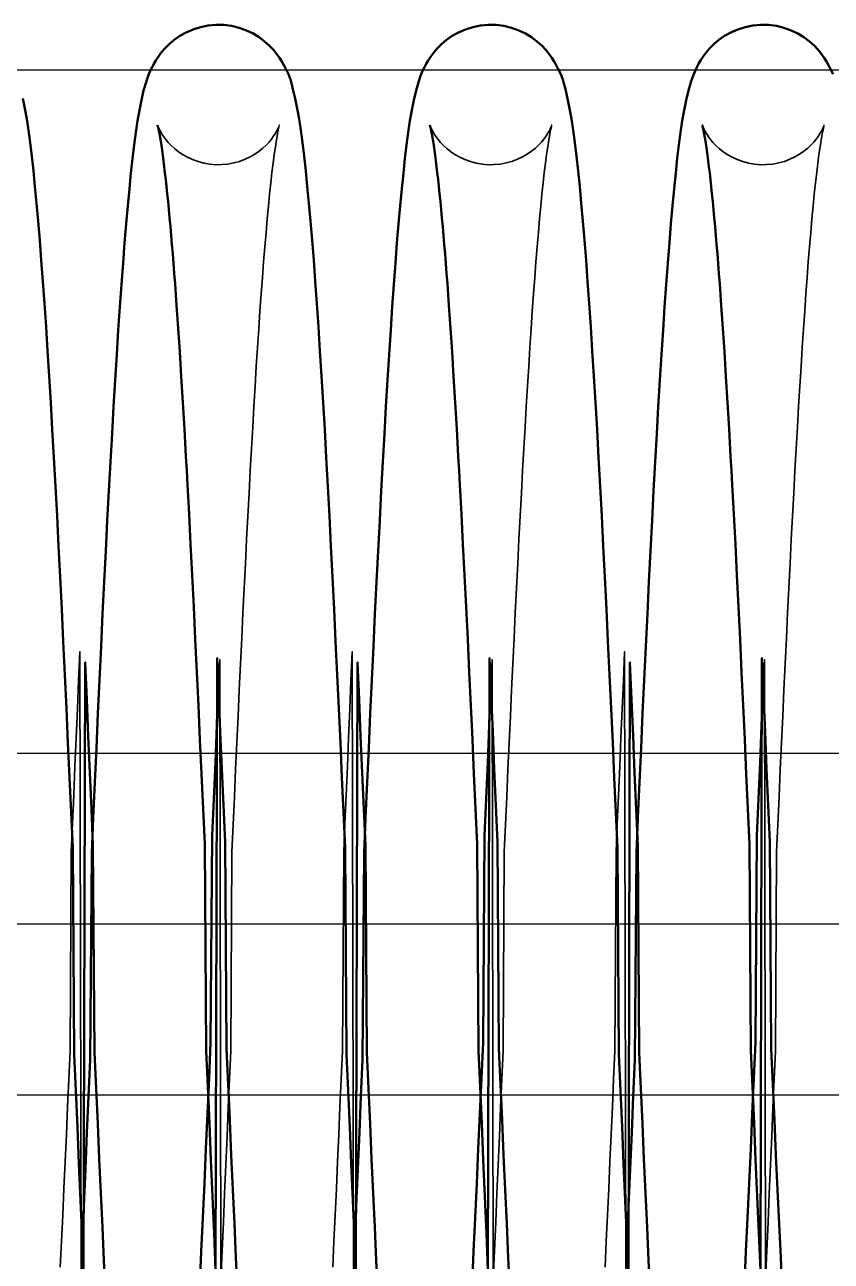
# Model space of a CAD drawing. Header units: millimetres. Extents: x 0 to 190005487, y 0 to 455456909.
# Drawn here: x 99336.24 to 99359.85, y 28299.67 to 28335.88 of the extents above; entities that cross this region are included whole.
import ezdxf

# ---------------------------------------------------------------- set-up
doc = ezdxf.new("R2010")
doc.units = ezdxf.units.MM
doc.header["$LTSCALE"] = 400
doc.header["$MEASUREMENT"] = 0
doc.linetypes.add('ACAD_ISO04W100', pattern=[30, 24, -3, 0, -3])
doc.linetypes.add('CEN', pattern=[35, 30, -2, 1, -2])
doc.layers.get('0').update_dxf_attribs({"linetype": 'CONTINUOUS'})
doc.layers.add('cen', color=1, linetype='ACAD_ISO04W100')
doc.layers.add('가려진 것(ISO)', color=7, linetype='CONTINUOUS', lineweight=35)
doc.layers.add('가시적인 것(ISO)', color=7, linetype='CONTINUOUS', lineweight=50)

# ---------------------------------------------------------------- blocks, each defined once
blk = doc.blocks.new('토션스프링 3')
at = {"layer": '가려진 것(ISO)', "flags": 128}
for points in [[(21462448, -50952857.63), (21462448.006, -50952857.647), (21462448.027, -50952857.704), (21462448.07, -50952857.807), (21462448.149, -50952857.966), (21462448.206, -50952858.07), (21462448.279, -50952858.191), (21462448.372, -50952858.328), (21462448.486, -50952858.48), (21462448.625, -50952858.646), (21462448.792, -50952858.822), (21462448.987, -50952859.003), (21462449.213, -50952859.182), (21462449.468, -50952859.355), (21462449.747, -50952859.514), (21462450.049, -50952859.654), (21462450.371, -50952859.77), (21462450.709, -50952859.86), (21462451.057, -50952859.921), (21462451.411, -50952859.952), (21462451.768, -50952859.949), (21462452.123, -50952859.915), (21462452.47, -50952859.851), (21462452.806, -50952859.758), (21462453.125, -50952859.638), (21462453.425, -50952859.495), (21462453.703, -50952859.334), (21462453.953, -50952859.161), (21462454.175, -50952858.981), (21462454.367, -50952858.801), (21462454.531, -50952858.625), (21462454.668, -50952858.459), (21462454.779, -50952858.309), (21462454.868, -50952858.174), (21462454.939, -50952858.056), (21462454.995, -50952857.954), (21462455.038, -50952857.869), (21462455.095, -50952857.742), (21462455.125, -50952857.667), (21462455.136, -50952857.633), (21462455.136, -50952857.635), (21462455.127, -50952857.667), (21462455.112, -50952857.726), (21462455.092, -50952857.808), (21462455.07, -50952857.911), (21462455.019, -50952858.173), (21462454.96, -50952858.505), (21462454.898, -50952858.9), (21462454.833, -50952859.352), (21462454.767, -50952859.857), (21462454.699, -50952860.413), (21462454.631, -50952861.021), (21462454.562, -50952861.677), (21462454.492, -50952862.381), (21462454.422, -50952863.131), (21462454.352, -50952863.924), (21462454.282, -50952864.759), (21462454.211, -50952865.637), (21462454.141, -50952866.559), (21462454.07, -50952867.522), (21462453.999, -50952868.527), (21462453.927, -50952869.57), (21462453.856, -50952870.652), (21462453.785, -50952871.77), (21462453.713, -50952872.923), (21462453.642, -50952874.109), (21462453.571, -50952875.328), (21462453.5, -50952876.578), (21462453.428, -50952877.861), (21462453.357, -50952879.178), (21462453.285, -50952880.526), (21462453.214, -50952881.903), (21462453.142, -50952883.309), (21462453.071, -50952884.741), (21462452.999, -50952886.197), (21462452.927, -50952887.677), (21462452.856, -50952889.177), (21462452.784, -50952890.697), (21462452.713, -50952892.234), (21462452.642, -50952893.791), (21462452.57, -50952895.368), (21462452.499, -50952896.964), (21462452.427, -50952898.577), (21462452.356, -50952900.205), (21462452.284, -50952911.846), (21462452.212, -50952913.499), (21462452.14, -50952915.16), (21462452.069, -50952916.829), (21462451.997, -50952918.502), (21462451.926, -50952920.18), (21462451.855, -50952921.859), (21462451.783, -50952923.543), (21462451.712, -50952925.233), (21462451.64, -50952888.925), (21462451.569, -50952890.618)], [(21462463.947, -50952857.63), (21462463.952, -50952857.647), (21462463.973, -50952857.704), (21462464.017, -50952857.807), (21462464.096, -50952857.966), (21462464.153, -50952858.07), (21462464.226, -50952858.191), (21462464.318, -50952858.328), (21462464.433, -50952858.48), (21462464.572, -50952858.646), (21462464.739, -50952858.822), (21462464.934, -50952859.003), (21462465.16, -50952859.182), (21462465.415, -50952859.355), (21462465.694, -50952859.514), (21462465.996, -50952859.654), (21462466.318, -50952859.77), (21462466.656, -50952859.86), (21462467.004, -50952859.921), (21462467.358, -50952859.952), (21462467.715, -50952859.949), (21462468.07, -50952859.915), (21462468.417, -50952859.851), (21462468.753, -50952859.758), (21462469.072, -50952859.638), (21462469.372, -50952859.495), (21462469.65, -50952859.334), (21462469.9, -50952859.161), (21462470.121, -50952858.981), (21462470.314, -50952858.801), (21462470.478, -50952858.625), (21462470.615, -50952858.459), (21462470.726, -50952858.309), (21462470.815, -50952858.174), (21462470.886, -50952858.056), (21462470.942, -50952857.954), (21462470.985, -50952857.869), (21462471.042, -50952857.742), (21462471.071, -50952857.667), (21462471.083, -50952857.633), (21462471.083, -50952857.635), (21462471.074, -50952857.667), (21462471.059, -50952857.726), (21462471.039, -50952857.808), (21462471.017, -50952857.911), (21462470.966, -50952858.173), (21462470.907, -50952858.505), (21462470.844, -50952858.9), (21462470.78, -50952859.352), (21462470.714, -50952859.857), (21462470.646, -50952860.413), (21462470.578, -50952861.021), (21462470.509, -50952861.678), (21462470.439, -50952862.381), (21462470.369, -50952863.131), (21462470.299, -50952863.924), (21462470.229, -50952864.759), (21462470.158, -50952865.637), (21462470.087, -50952866.559), (21462470.016, -50952867.522), (21462469.945, -50952868.527), (21462469.874, -50952869.57), (21462469.803, -50952870.652), (21462469.731, -50952871.77), (21462469.66, -50952872.923), (21462469.589, -50952874.109), (21462469.518, -50952875.328), (21462469.446, -50952876.578), (21462469.375, -50952877.861), (21462469.304, -50952879.178), (21462469.232, -50952880.526), (21462469.161, -50952881.903), (21462469.089, -50952883.309), (21462469.017, -50952884.741), (21462468.946, -50952886.197), (21462468.874, -50952887.677), (21462468.803, -50952889.177), (21462468.731, -50952890.697), (21462468.66, -50952892.234), (21462468.589, -50952893.791), (21462468.517, -50952895.368), (21462468.446, -50952896.964), (21462468.374, -50952898.577), (21462468.302, -50952900.205), (21462468.231, -50952911.846), (21462468.159, -50952913.499), (21462468.087, -50952915.16), (21462468.016, -50952916.829), (21462467.944, -50952918.502), (21462467.873, -50952920.179), (21462467.802, -50952921.859), (21462467.73, -50952923.543), (21462467.659, -50952925.233), (21462467.587, -50952888.925), (21462467.515, -50952890.618)], [(21462479.893, -50952857.63), (21462479.899, -50952857.647), (21462479.92, -50952857.704), (21462479.964, -50952857.807), (21462480.042, -50952857.966), (21462480.1, -50952858.07), (21462480.173, -50952858.191), (21462480.265, -50952858.328), (21462480.379, -50952858.48), (21462480.519, -50952858.646), (21462480.686, -50952858.822), (21462480.881, -50952859.003), (21462481.107, -50952859.182), (21462481.362, -50952859.355), (21462481.641, -50952859.514), (21462481.943, -50952859.654), (21462482.265, -50952859.77), (21462482.603, -50952859.86), (21462482.951, -50952859.922), (21462483.305, -50952859.952), (21462483.662, -50952859.949), (21462484.017, -50952859.915), (21462484.364, -50952859.851), (21462484.7, -50952859.758), (21462485.019, -50952859.638), (21462485.319, -50952859.495), (21462485.597, -50952859.334), (21462485.847, -50952859.161), (21462486.068, -50952858.981), (21462486.261, -50952858.801), (21462486.425, -50952858.625), (21462486.562, -50952858.459), (21462486.673, -50952858.309), (21462486.762, -50952858.174), (21462486.833, -50952858.056), (21462486.888, -50952857.954), (21462486.931, -50952857.869), (21462486.989, -50952857.742), (21462487.018, -50952857.667), (21462487.03, -50952857.633), (21462487.03, -50952857.635), (21462487.021, -50952857.667), (21462487.005, -50952857.726), (21462486.986, -50952857.808), (21462486.964, -50952857.911), (21462486.912, -50952858.173), (21462486.854, -50952858.505), (21462486.791, -50952858.901), (21462486.726, -50952859.352), (21462486.66, -50952859.857), (21462486.593, -50952860.413), (21462486.525, -50952861.021), (21462486.456, -50952861.678), (21462486.386, -50952862.381), (21462486.316, -50952863.131), (21462486.246, -50952863.924), (21462486.175, -50952864.759), (21462486.105, -50952865.637), (21462486.034, -50952866.559), (21462485.963, -50952867.522), (21462485.892, -50952868.527), (21462485.821, -50952869.571), (21462485.75, -50952870.652), (21462485.678, -50952871.77), (21462485.607, -50952872.923), (21462485.536, -50952874.109), (21462485.464, -50952875.328), (21462485.393, -50952876.578), (21462485.322, -50952877.861), (21462485.251, -50952879.178), (21462485.179, -50952880.526), (21462485.108, -50952881.903), (21462485.036, -50952883.309), (21462484.964, -50952884.741), (21462484.893, -50952886.197), (21462484.821, -50952887.677), (21462484.75, -50952889.177), (21462484.678, -50952890.697), (21462484.607, -50952892.234), (21462484.536, -50952893.791), (21462484.464, -50952895.368), (21462484.393, -50952896.964), (21462484.321, -50952898.577), (21462484.249, -50952900.205), (21462484.178, -50952911.846), (21462484.106, -50952913.499), (21462484.034, -50952915.16), (21462483.963, -50952916.829), (21462483.891, -50952918.502), (21462483.82, -50952920.179), (21462483.748, -50952921.858), (21462483.677, -50952923.543), (21462483.605, -50952925.233), (21462483.534, -50952888.925), (21462483.462, -50952890.618)], [(21462442.309, -50952924.51), (21462442.38, -50952922.988), (21462442.452, -50952921.449), (21462442.523, -50952919.893), (21462442.594, -50952918.32), (21462442.666, -50952916.728), (21462442.737, -50952915.118), (21462442.809, -50952913.492), (21462442.88, -50952911.853), (21462442.952, -50952900.201), (21462443.024, -50952898.54), (21462443.095, -50952896.871), (21462443.167, -50952895.196), (21462443.238, -50952893.516), (21462443.31, -50952891.835), (21462443.381, -50952890.154), (21462443.452, -50952888.469), (21462443.524, -50952924.781), (21462443.595, -50952923.091)], [(21462458.256, -50952924.51), (21462458.327, -50952922.988), (21462458.399, -50952921.449), (21462458.47, -50952919.893), (21462458.541, -50952918.32), (21462458.612, -50952916.728), (21462458.684, -50952915.118), (21462458.755, -50952913.492), (21462458.827, -50952911.853), (21462458.899, -50952900.201), (21462458.97, -50952898.54), (21462459.042, -50952896.871), (21462459.114, -50952895.196), (21462459.185, -50952893.516), (21462459.256, -50952891.835), (21462459.328, -50952890.154), (21462459.399, -50952888.469), (21462459.47, -50952924.781), (21462459.542, -50952923.091)], [(21462474.203, -50952924.51), (21462474.274, -50952922.988), (21462474.345, -50952921.449), (21462474.417, -50952919.893), (21462474.488, -50952918.32), (21462474.559, -50952916.728), (21462474.631, -50952915.118), (21462474.702, -50952913.493), (21462474.774, -50952911.853), (21462474.846, -50952900.202), (21462474.917, -50952898.54), (21462474.989, -50952896.871), (21462475.06, -50952895.196), (21462475.132, -50952893.516), (21462475.203, -50952891.835), (21462475.275, -50952890.153), (21462475.346, -50952888.469), (21462475.417, -50952924.781), (21462475.489, -50952923.091)]]:
    blk.add_lwpolyline(points, dxfattribs=at)
at = {"layer": '가시적인 것(ISO)', "flags": 128}
for points in [[(21462440.114, -50952856.08), (21462440.233, -50952856.659), (21462440.341, -50952857.275), (21462440.441, -50952857.939), (21462440.538, -50952858.66), (21462440.634, -50952859.448), (21462440.73, -50952860.302), (21462440.824, -50952861.223), (21462440.918, -50952862.21), (21462441.012, -50952863.26), (21462441.104, -50952864.374), (21462441.197, -50952865.549), (21462441.289, -50952866.786), (21462441.381, -50952868.082), (21462441.472, -50952869.438), (21462441.564, -50952870.856), (21462441.656, -50952872.334), (21462441.748, -50952873.87), (21462441.84, -50952875.459), (21462441.932, -50952877.099), (21462442.024, -50952878.787), (21462442.116, -50952880.52), (21462442.207, -50952882.295), (21462442.299, -50952884.111), (21462442.39, -50952885.971), (21462442.482, -50952887.873), (21462442.573, -50952889.813), (21462442.665, -50952891.788), (21462442.757, -50952893.794), (21462442.849, -50952895.827), (21462442.94, -50952897.882), (21462443.032, -50952899.957), (21462443.123, -50952912.049), (21462443.214, -50952914.161), (21462443.306, -50952916.293), (21462443.398, -50952918.44), (21462443.489, -50952920.598), (21462443.581, -50952922.763), (21462443.673, -50952924.93), (21462443.765, -50952889.096), (21462443.856, -50952891.255), (21462443.947, -50952893.406), (21462444.039, -50952895.552), (21462444.13, -50952897.692), (21462444.222, -50952899.822), (21462444.314, -50952911.938), (21462444.405, -50952914.035), (21462444.497, -50952916.111), (21462444.589, -50952918.159), (21462444.68, -50952920.177), (21462444.771, -50952922.161), (21462444.863, -50952924.116), (21462444.954, -50952926.04)], [(21462443.595, -50952923.091), (21462443.687, -50952920.927), (21462443.779, -50952918.768), (21462443.87, -50952916.617), (21462443.962, -50952914.48), (21462444.054, -50952912.36), (21462444.145, -50952900.261), (21462444.236, -50952898.187), (21462444.328, -50952896.132), (21462444.419, -50952894.098), (21462444.511, -50952892.09), (21462444.603, -50952890.11), (21462444.695, -50952888.163), (21462444.787, -50952886.253), (21462444.878, -50952884.382), (21462444.97, -50952882.555), (21462445.061, -50952880.775), (21462445.153, -50952879.039), (21462445.244, -50952877.347), (21462445.336, -50952875.701), (21462445.428, -50952874.105), (21462445.52, -50952872.56), (21462445.612, -50952871.071), (21462445.705, -50952869.639), (21462445.797, -50952868.267), (21462445.889, -50952866.959), (21462445.981, -50952865.715), (21462446.073, -50952864.534), (21462446.166, -50952863.414), (21462446.259, -50952862.358), (21462446.352, -50952861.366), (21462446.446, -50952860.439), (21462446.541, -50952859.58), (21462446.634, -50952858.789), (21462446.73, -50952858.06), (21462446.83, -50952857.385), (21462446.938, -50952856.758), (21462447.056, -50952856.17), (21462447.187, -50952855.615), (21462447.35, -50952855.056), (21462447.459, -50952854.754), (21462447.596, -50952854.425), (21462447.681, -50952854.245), (21462447.782, -50952854.053), (21462447.903, -50952853.847), (21462448.048, -50952853.625), (21462448.223, -50952853.389), (21462448.433, -50952853.144), (21462448.682, -50952852.894), (21462448.974, -50952852.647), (21462449.305, -50952852.414), (21462449.674, -50952852.205), (21462450.078, -50952852.028), (21462450.508, -50952851.891), (21462450.957, -50952851.799), (21462451.417, -50952851.758), (21462451.881, -50952851.767), (21462452.339, -50952851.826), (21462452.781, -50952851.933), (21462453.203, -50952852.086), (21462453.596, -50952852.275), (21462453.954, -50952852.494), (21462454.27, -50952852.732), (21462454.546, -50952852.981), (21462454.781, -50952853.229), (21462454.978, -50952853.472), (21462455.142, -50952853.703), (21462455.279, -50952853.919), (21462455.397, -50952854.121), (21462455.498, -50952854.31), (21462455.66, -50952854.656), (21462455.777, -50952854.967), (21462455.864, -50952855.255), (21462455.932, -50952855.529), (21462456.061, -50952856.08), (21462456.18, -50952856.659), (21462456.287, -50952857.275), (21462456.388, -50952857.939), (21462456.484, -50952858.66), (21462456.581, -50952859.448), (21462456.676, -50952860.302), (21462456.771, -50952861.223), (21462456.865, -50952862.209), (21462456.958, -50952863.26), (21462457.051, -50952864.373), (21462457.144, -50952865.549), (21462457.236, -50952866.786), (21462457.328, -50952868.082), (21462457.419, -50952869.438), (21462457.511, -50952870.856), (21462457.603, -50952872.334), (21462457.695, -50952873.869), (21462457.787, -50952875.459), (21462457.879, -50952877.099), (21462457.971, -50952878.787), (21462458.063, -50952880.52), (21462458.154, -50952882.295), (21462458.245, -50952884.111), (21462458.337, -50952885.971), (21462458.428, -50952887.873), (21462458.52, -50952889.813), (21462458.612, -50952891.788), (21462458.704, -50952893.794), (21462458.796, -50952895.826), (21462458.887, -50952897.882), (21462458.979, -50952899.957), (21462459.07, -50952912.049), (21462459.161, -50952914.161), (21462459.253, -50952916.293), (21462459.345, -50952918.44), (21462459.436, -50952920.598), (21462459.528, -50952922.763), (21462459.62, -50952924.93), (21462459.711, -50952889.095), (21462459.803, -50952891.255), (21462459.894, -50952893.406), (21462459.985, -50952895.552), (21462460.077, -50952897.692), (21462460.169, -50952899.822), (21462460.261, -50952911.938), (21462460.352, -50952914.035), (21462460.444, -50952916.11), (21462460.536, -50952918.159), (21462460.627, -50952920.177), (21462460.718, -50952922.161), (21462460.81, -50952924.116), (21462460.901, -50952926.04)], [(21462459.542, -50952923.091), (21462459.634, -50952920.927), (21462459.725, -50952918.768), (21462459.817, -50952916.617), (21462459.909, -50952914.48), (21462460.001, -50952912.36), (21462460.092, -50952900.261), (21462460.183, -50952898.186), (21462460.275, -50952896.132), (21462460.366, -50952894.098), (21462460.458, -50952892.09), (21462460.55, -50952890.111), (21462460.642, -50952888.163), (21462460.733, -50952886.253), (21462460.825, -50952884.382), (21462460.917, -50952882.555), (21462461.008, -50952880.775), (21462461.099, -50952879.039), (21462461.191, -50952877.347), (21462461.283, -50952875.701), (21462461.375, -50952874.105), (21462461.467, -50952872.56), (21462461.559, -50952871.071), (21462461.651, -50952869.639), (21462461.744, -50952868.267), (21462461.836, -50952866.959), (21462461.928, -50952865.715), (21462462.02, -50952864.533), (21462462.112, -50952863.414), (21462462.205, -50952862.357), (21462462.299, -50952861.366), (21462462.393, -50952860.439), (21462462.488, -50952859.58), (21462462.581, -50952858.789), (21462462.677, -50952858.06), (21462462.777, -50952857.385), (21462462.884, -50952856.758), (21462463.003, -50952856.17), (21462463.134, -50952855.614), (21462463.297, -50952855.055), (21462463.406, -50952854.754), (21462463.543, -50952854.425), (21462463.628, -50952854.245), (21462463.729, -50952854.053), (21462463.85, -50952853.846), (21462463.995, -50952853.625), (21462464.17, -50952853.389), (21462464.38, -50952853.144), (21462464.629, -50952852.894), (21462464.921, -50952852.647), (21462465.253, -50952852.414), (21462465.621, -50952852.204), (21462466.025, -50952852.028), (21462466.456, -50952851.891), (21462466.905, -50952851.799), (21462467.364, -50952851.758), (21462467.828, -50952851.767), (21462468.286, -50952851.826), (21462468.729, -50952851.933), (21462469.15, -50952852.086), (21462469.543, -50952852.276), (21462469.901, -50952852.494), (21462470.217, -50952852.732), (21462470.493, -50952852.981), (21462470.728, -50952853.23), (21462470.925, -50952853.472), (21462471.089, -50952853.703), (21462471.226, -50952853.92), (21462471.343, -50952854.121), (21462471.444, -50952854.311), (21462471.606, -50952854.656), (21462471.724, -50952854.968), (21462471.811, -50952855.255), (21462471.879, -50952855.53), (21462472.008, -50952856.08), (21462472.127, -50952856.658), (21462472.234, -50952857.275), (21462472.335, -50952857.939), (21462472.431, -50952858.66), (21462472.528, -50952859.447), (21462472.623, -50952860.302), (21462472.718, -50952861.223), (21462472.812, -50952862.209), (21462472.905, -50952863.26), (21462472.998, -50952864.373), (21462473.091, -50952865.549), (21462473.183, -50952866.786), (21462473.274, -50952868.082), (21462473.366, -50952869.438), (21462473.458, -50952870.856), (21462473.55, -50952872.334), (21462473.642, -50952873.869), (21462473.734, -50952875.458), (21462473.826, -50952877.098), (21462473.918, -50952878.787), (21462474.009, -50952880.52), (21462474.101, -50952882.295), (21462474.192, -50952884.111), (21462474.284, -50952885.971), (21462474.375, -50952887.873), (21462474.467, -50952889.813), (21462474.559, -50952891.788), (21462474.651, -50952893.794), (21462474.742, -50952895.826), (21462474.834, -50952897.882), (21462474.925, -50952899.957), (21462475.017, -50952912.049), (21462475.108, -50952914.161), (21462475.2, -50952916.293), (21462475.291, -50952918.44), (21462475.383, -50952920.598), (21462475.475, -50952922.763), (21462475.567, -50952924.93), (21462475.658, -50952889.095), (21462475.75, -50952891.255), (21462475.841, -50952893.406), (21462475.932, -50952895.552), (21462476.024, -50952897.692), (21462476.116, -50952899.822), (21462476.207, -50952911.938), (21462476.299, -50952914.035), (21462476.391, -50952916.11), (21462476.482, -50952918.159), (21462476.574, -50952920.177), (21462476.665, -50952922.161), (21462476.756, -50952924.116), (21462476.848, -50952926.04)], [(21462475.489, -50952923.091), (21462475.581, -50952920.927), (21462475.672, -50952918.768), (21462475.764, -50952916.618), (21462475.856, -50952914.48), (21462475.947, -50952912.36), (21462476.039, -50952900.26), (21462476.13, -50952898.186), (21462476.222, -50952896.131), (21462476.313, -50952894.098), (21462476.405, -50952892.09), (21462476.497, -50952890.111), (21462476.588, -50952888.164), (21462476.68, -50952886.253), (21462476.772, -50952884.382), (21462476.864, -50952882.555), (21462476.955, -50952880.774), (21462477.046, -50952879.039), (21462477.138, -50952877.347), (21462477.23, -50952875.701), (21462477.322, -50952874.105), (21462477.414, -50952872.561), (21462477.506, -50952871.071), (21462477.598, -50952869.639), (21462477.69, -50952868.267), (21462477.783, -50952866.958), (21462477.875, -50952865.715), (21462477.967, -50952864.533), (21462478.059, -50952863.413), (21462478.152, -50952862.357), (21462478.246, -50952861.365), (21462478.34, -50952860.439), (21462478.434, -50952859.579), (21462478.528, -50952858.788), (21462478.624, -50952858.059), (21462478.724, -50952857.385), (21462478.831, -50952856.758), (21462478.949, -50952856.17), (21462479.081, -50952855.614), (21462479.244, -50952855.055), (21462479.353, -50952854.754), (21462479.49, -50952854.424), (21462479.575, -50952854.245), (21462479.676, -50952854.052), (21462479.797, -50952853.846), (21462479.942, -50952853.624), (21462480.117, -50952853.389), (21462480.327, -50952853.143), (21462480.576, -50952852.894), (21462480.868, -50952852.647), (21462481.2, -50952852.413), (21462481.569, -50952852.204), (21462481.972, -50952852.028), (21462482.403, -50952851.891), (21462482.852, -50952851.799), (21462483.312, -50952851.758), (21462483.775, -50952851.767), (21462484.234, -50952851.826), (21462484.676, -50952851.934), (21462485.097, -50952852.086), (21462485.49, -50952852.276), (21462485.848, -50952852.494), (21462486.165, -50952852.733), (21462486.441, -50952852.981), (21462486.675, -50952853.23), (21462486.872, -50952853.472), (21462487.036, -50952853.704), (21462487.172, -50952853.92), (21462487.289, -50952854.122), (21462487.39, -50952854.311), (21462487.551, -50952854.657)], [(21462451.569, -50952890.618), (21462451.477, -50952892.783), (21462451.385, -50952894.942), (21462451.293, -50952897.09), (21462451.202, -50952899.224), (21462451.11, -50952911.339), (21462451.019, -50952913.433), (21462450.928, -50952915.51), (21462450.836, -50952917.568), (21462450.745, -50952919.604), (21462450.653, -50952921.613), (21462450.561, -50952923.593), (21462450.469, -50952925.538)], [(21462467.515, -50952890.618), (21462467.424, -50952892.783), (21462467.332, -50952894.942), (21462467.24, -50952897.09), (21462467.149, -50952899.224), (21462467.057, -50952911.339), (21462466.966, -50952913.433), (21462466.875, -50952915.51), (21462466.783, -50952917.568), (21462466.691, -50952919.604), (21462466.6, -50952921.613), (21462466.508, -50952923.593), (21462466.416, -50952925.538)], [(21462452.684, -50952925.882), (21462452.592, -50952923.941), (21462452.501, -50952921.968), (21462452.409, -50952919.965), (21462452.317, -50952917.936), (21462452.226, -50952915.885), (21462452.135, -50952913.815), (21462452.043, -50952911.721), (21462451.952, -50952899.605), (21462451.86, -50952897.472), (21462451.768, -50952895.324), (21462451.677, -50952893.167), (21462451.585, -50952891.004), (21462451.493, -50952888.84), (21462451.402, -50952924.678), (21462451.311, -50952922.523), (21462451.219, -50952920.371), (21462451.128, -50952918.221), (21462451.036, -50952916.078), (21462450.944, -50952913.947), (21462450.853, -50952911.831), (21462450.761, -50952899.734), (21462450.669, -50952897.66), (21462450.578, -50952895.614), (21462450.487, -50952893.6), (21462450.395, -50952891.614), (21462450.304, -50952889.655), (21462450.212, -50952887.729), (21462450.12, -50952885.837), (21462450.029, -50952883.984), (21462449.937, -50952882.174), (21462449.846, -50952880.41), (21462449.754, -50952878.697), (21462449.709, -50952877.859), (21462449.663, -50952877.036), (21462449.572, -50952875.427), (21462449.481, -50952873.868), (21462449.389, -50952872.362), (21462449.298, -50952870.913), (21462449.207, -50952869.523), (21462449.115, -50952868.196), (21462449.07, -50952867.556), (21462449.024, -50952866.934), (21462448.979, -50952866.328), (21462448.934, -50952865.74), (21462448.889, -50952865.17), (21462448.844, -50952864.618), (21462448.753, -50952863.563), (21462448.707, -50952863.06), (21462448.661, -50952862.575), (21462448.615, -50952862.109), (21462448.57, -50952861.661), (21462448.525, -50952861.232), (21462448.48, -50952860.823), (21462448.435, -50952860.435), (21462448.392, -50952860.069), (21462448.349, -50952859.724), (21462448.307, -50952859.402), (21462448.266, -50952859.103), (21462448.226, -50952858.828), (21462448.188, -50952858.577), (21462448.151, -50952858.351), (21462448.115, -50952858.152), (21462448.081, -50952857.978), (21462448.05, -50952857.834), (21462448.024, -50952857.724), (21462448.006, -50952857.654), (21462448, -50952857.63)], [(21462483.462, -50952890.618), (21462483.37, -50952892.783), (21462483.279, -50952894.942), (21462483.187, -50952897.09), (21462483.095, -50952899.224), (21462483.004, -50952911.339), (21462482.913, -50952913.433), (21462482.821, -50952915.51), (21462482.73, -50952917.568), (21462482.638, -50952919.604), (21462482.546, -50952921.613), (21462482.455, -50952923.593), (21462482.363, -50952925.538)], [(21462468.631, -50952925.881), (21462468.539, -50952923.941), (21462468.447, -50952921.968), (21462468.356, -50952919.965), (21462468.264, -50952917.936), (21462468.173, -50952915.885), (21462468.081, -50952913.815), (21462467.99, -50952911.721), (21462467.899, -50952899.605), (21462467.807, -50952897.471), (21462467.715, -50952895.323), (21462467.623, -50952893.166), (21462467.532, -50952891.003), (21462467.44, -50952888.839), (21462467.349, -50952924.678), (21462467.257, -50952922.523), (21462467.166, -50952920.371), (21462467.075, -50952918.221), (21462466.983, -50952916.078), (21462466.891, -50952913.946), (21462466.799, -50952911.83), (21462466.708, -50952899.733), (21462466.616, -50952897.66), (21462466.525, -50952895.614), (21462466.433, -50952893.6), (21462466.342, -50952891.614), (21462466.251, -50952889.655), (21462466.159, -50952887.728), (21462466.067, -50952885.836), (21462465.976, -50952883.984), (21462465.884, -50952882.174), (21462465.792, -50952880.41), (21462465.701, -50952878.696), (21462465.655, -50952877.859), (21462465.61, -50952877.036), (21462465.519, -50952875.426), (21462465.427, -50952873.867), (21462465.336, -50952872.362), (21462465.245, -50952870.912), (21462465.153, -50952869.523), (21462465.062, -50952868.195), (21462465.017, -50952867.556), (21462464.971, -50952866.933), (21462464.926, -50952866.328), (21462464.881, -50952865.74), (21462464.836, -50952865.17), (21462464.791, -50952864.618), (21462464.7, -50952863.563), (21462464.654, -50952863.06), (21462464.608, -50952862.575), (21462464.562, -50952862.108), (21462464.517, -50952861.66), (21462464.472, -50952861.232), (21462464.427, -50952860.823), (21462464.382, -50952860.435), (21462464.339, -50952860.069), (21462464.296, -50952859.724), (21462464.254, -50952859.402), (21462464.213, -50952859.103), (21462464.173, -50952858.828), (21462464.135, -50952858.577), (21462464.098, -50952858.352), (21462464.062, -50952858.152), (21462464.028, -50952857.978), (21462463.997, -50952857.834), (21462463.971, -50952857.724), (21462463.953, -50952857.654), (21462463.947, -50952857.63)], [(21462484.578, -50952925.881), (21462484.486, -50952923.941), (21462484.394, -50952921.967), (21462484.303, -50952919.964), (21462484.211, -50952917.936), (21462484.12, -50952915.885), (21462484.028, -50952913.815), (21462483.937, -50952911.721), (21462483.845, -50952899.605), (21462483.754, -50952897.471), (21462483.662, -50952895.323), (21462483.57, -50952893.166), (21462483.478, -50952891.003), (21462483.387, -50952888.839), (21462483.295, -50952924.678), (21462483.204, -50952922.523), (21462483.113, -50952920.37), (21462483.021, -50952918.22), (21462482.93, -50952916.077), (21462482.838, -50952913.946), (21462482.746, -50952911.829), (21462482.654, -50952899.733), (21462482.563, -50952897.659), (21462482.471, -50952895.614), (21462482.38, -50952893.6), (21462482.289, -50952891.613), (21462482.197, -50952889.655), (21462482.106, -50952887.728), (21462482.014, -50952885.836), (21462481.922, -50952883.983), (21462481.831, -50952882.173), (21462481.739, -50952880.41), (21462481.648, -50952878.696), (21462481.602, -50952877.859), (21462481.557, -50952877.036), (21462481.466, -50952875.426), (21462481.374, -50952873.867), (21462481.283, -50952872.361), (21462481.191, -50952870.912), (21462481.1, -50952869.522), (21462481.009, -50952868.195), (21462480.964, -50952867.556), (21462480.918, -50952866.933), (21462480.873, -50952866.328), (21462480.828, -50952865.74), (21462480.782, -50952865.17), (21462480.737, -50952864.618), (21462480.646, -50952863.562), (21462480.601, -50952863.06), (21462480.555, -50952862.575), (21462480.509, -50952862.108), (21462480.464, -50952861.66), (21462480.418, -50952861.232), (21462480.374, -50952860.823), (21462480.329, -50952860.435), (21462480.286, -50952860.069), (21462480.243, -50952859.724), (21462480.201, -50952859.402), (21462480.16, -50952859.103), (21462480.12, -50952858.828), (21462480.082, -50952858.578), (21462480.045, -50952858.352), (21462480.009, -50952858.152), (21462479.975, -50952857.978), (21462479.943, -50952857.834), (21462479.918, -50952857.724), (21462479.9, -50952857.654), (21462479.893, -50952857.63)]]:
    blk.add_lwpolyline(points, dxfattribs=at)
blk = doc.blocks.new('토션스프링1234')
blk.add_blockref('토션스프링 3', (188.103, -4314.906))

msp = doc.modelspace()

# ---------------------------------------------------------------- linework, layer by layer
at = {"color": 3}
for p, q in [((98747.486, 28334.552), (99847.57, 28334.552)), ((98672.482, 28314.551), (99922.546, 28314.551)), ((98672.482, 28304.55), (99922.546, 28304.55))]:
    msp.add_line(p, q, dxfattribs=at)
at = {"layer": 'cen', "linetype": 'CEN'}
msp.add_line((98632.48, 28309.55), (100035.052, 28309.55), dxfattribs=at)

# ---------------------------------------------------------------- block references
at = {"xscale": 0.5000256451997451, "yscale": 0.5000256451997451, "zscale": 0.5000256451997451}
msp.add_blockref('토션스프링1234', (-10632528.341, 25508226.014), dxfattribs=at)

doc.saveas('drawing.dxf')
